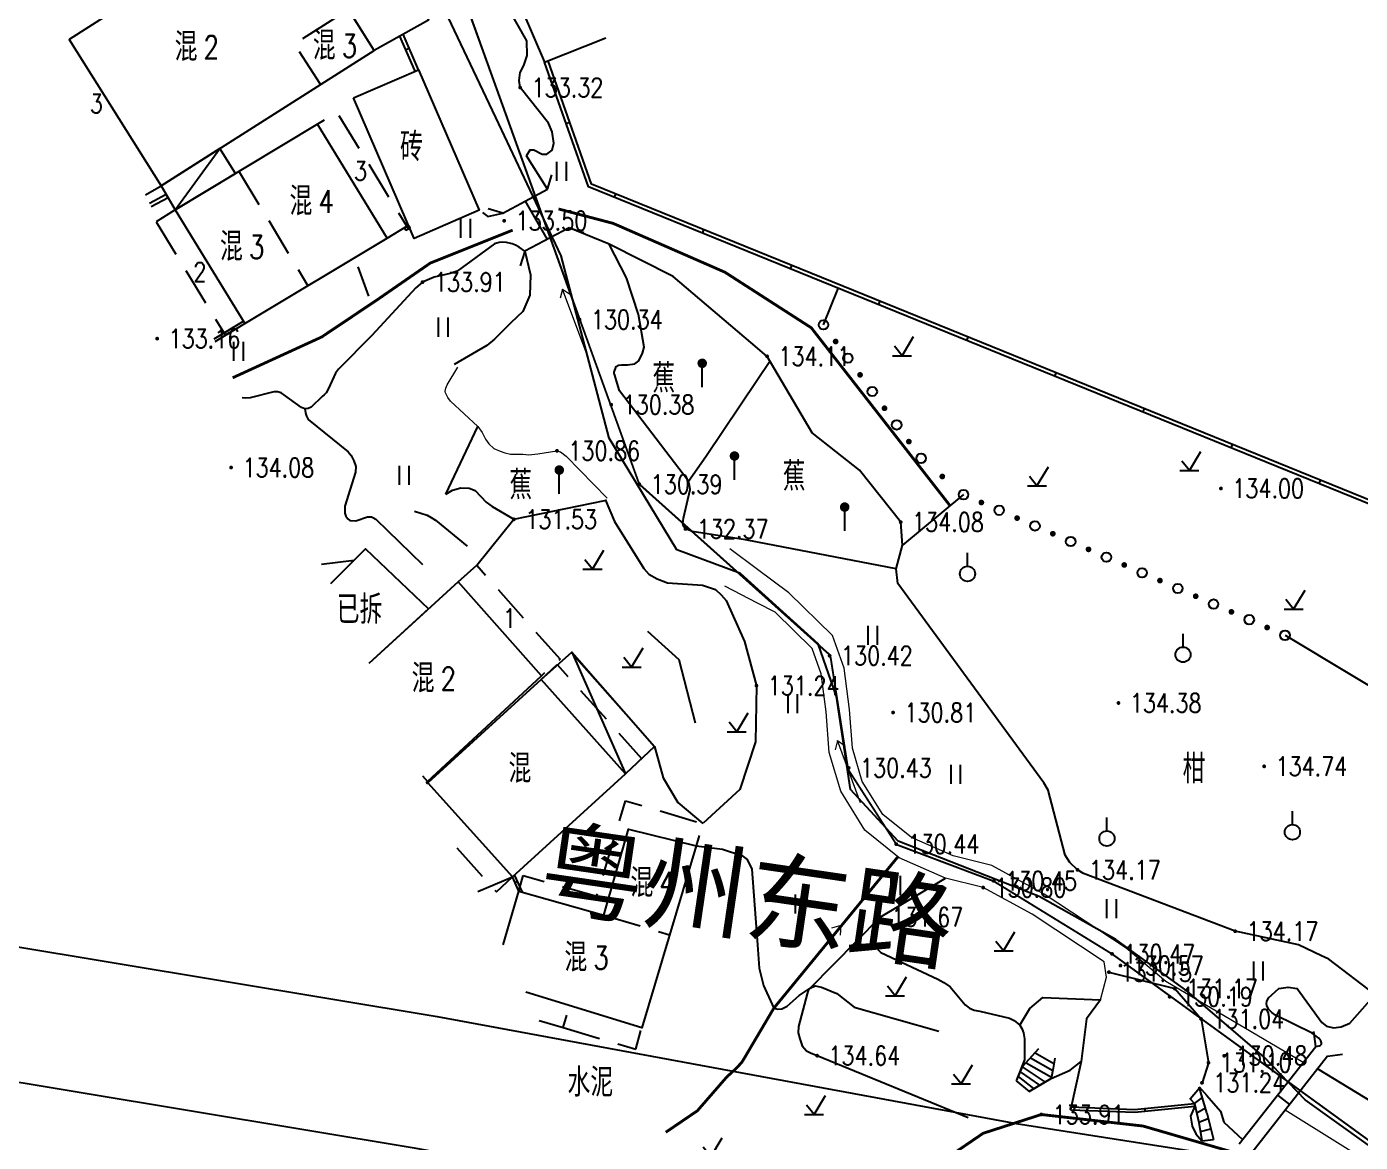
# Model space of a CAD drawing. Extents: x 529262 to 576451, y 2694391 to 2717535.
# Drawn here: x 564076.6 to 564146.7, y 2710564 to 2710622.6 of the extents above; entities that cross this region are included whole.
import ezdxf
from ezdxf.enums import TextEntityAlignment as Align
from ezdxf.xclip import XClip

# ---------------------------------------------------------------- set-up
doc = ezdxf.new("R2010")
doc.units = 0
doc.header["$XCLIPFRAME"] = 0
doc.linetypes.add('X3', pattern=[5, 4, -1])
doc.linetypes.add('X5', pattern=[3, 2, -1])
for name, color, linetype in [('a红线图', 1, 'Continuous'), ('DLSS', 4, 'Continuous'), ('DMTZ', 8, 'Continuous'), ('GCD', 8, 'Continuous'), ('GXYZ', 8, 'Continuous'), ('JMD', 8, 'Continuous'), ('PP-COM', 7, 'Continuous'), ('RD-中线', 40, 'Continuous'), ('RD-红线', 7, 'Continuous'), ('RD-路名', 7, 'Continuous'), ('ZBTZ', 8, 'Continuous'), ('ZJ', 7, 'Continuous'), ('污水管径标注_W10-', 202, 'Continuous')]:
    doc.layers.add(name, color=color, linetype=linetype)
doc.layers.add('SXSS', color=5, linetype='Continuous', lineweight=0)
doc.styles.add('HZ', font='rs.shx', dxfattribs={"width": 0.8, "bigfont": 'hztxt.shx'})
doc.styles.add('黑体', font='simhei.ttf')
doc.linetypes.add('10421', pattern='A,2,[150,AAA.SHX,S=0.5,R=0,X=0,Y=0.5],1e-11', length=2)
doc.linetypes.add('10422', pattern='A,0.75,[150,AAA.SHX,S=0.5,R=0,X=0,Y=0.5],1.5,[177,AAA.SHX,S=1,R=0,X=0,Y=0.4],0.75', length=3)
doc.linetypes.add('1161', pattern='A,0,[149,AAA.SHX,S=0.15,R=0,X=0,Y=0],-1.6', length=1.6)
doc.linetypes.add('732', pattern='A,9,-0.5,[162,AAA.SHX,S=1,R=0,X=0,Y=0],-0.5', length=10)

# ---------------------------------------------------------------- blocks, each defined once
blk = doc.blocks.new('A$C19FD0107')
at = {"layer": 'RD-中线', "color": 8, "linetype": 'Continuous', "flags": 128}
blk.add_lwpolyline([(-7111.178, 16211.495), (-7085.284, 16206.833), (-7058.569, 16201.098), (-7030.791, 16194.639), (-6901.042, 16173.084), (-6870.569, 16167.452), (-6839.633, 16162.615), (-6768.456, 16149.968, -0.009225), (-6763.026, 16148.899), (-6572.582, 16107.76)], format="xyb", dxfattribs=at)
at = {"layer": 'RD-红线', "color": 8, "linetype": 'Continuous', "flags": 128}
blk.add_lwpolyline([(-6984.353, 16194.021), (-6979.385, 16193.195), (-6899.832, 16179.979), (-6869.392, 16174.353), (-6838.48, 16169.52), (-6796.156, 16161.999)], dxfattribs=at)
blk = doc.blocks.new('GC200')
at = {"linetype": 'Continuous', "const_width": 0.2, "flags": 128}
blk.add_lwpolyline([(-0.1, 0, 1), (0.1, 0, 1)], format="xyb", close=True, dxfattribs=at)
blk = doc.blocks.new('gc121')
at = {"color": 8}
for p, q in [((-0.5, -1), (-0.5, 1)), ((0.5, -1), (0.5, 1))]:
    blk.add_line(p, q, dxfattribs=at)
blk = doc.blocks.new('gc086')
at = {"color": 8}
for p, q in [((0, 0), (7, 0)), ((7, 0), (6.18, 0.57)), ((7, 0), (6.18, -0.57))]:
    blk.add_line(p, q, dxfattribs=at)
blk = doc.blocks.new('gc123')
at = {"color": 8}
for p, q in [((0, 0), (1.2, 2)), ((-1, 0), (1, 0)), ((0, 0), (-0.8, 1))]:
    blk.add_line(p, q, dxfattribs=at)
blk = doc.blocks.new('gc165')
at = {"color": 8}
blk.add_line((0, 0), (0, 2), dxfattribs=at)
at = {"color": 8, "const_width": 0.5}
blk.add_lwpolyline([(-0.25, 2.5, 1), (0.25, 2.5, 1)], format="xyb", close=True, dxfattribs=at)
blk = doc.blocks.new('gc125')
at = {"color": 8}
blk.add_line((0, 0.8), (0, 2.2), dxfattribs=at)
blk.add_circle((0, 0), 0.8, dxfattribs=at)
blk = doc.blocks.new('gc170')
at = {"color": 8, "linetype": 'Continuous'}
blk.add_circle((0, 0), 0.5, dxfattribs=at)

msp = doc.modelspace()

# ---------------------------------------------------------------- linework, layer by layer
at = {"color": 8, "linetype": 'Continuous', "flags": 128}
msp.add_lwpolyline([(564089.924, 2710644.435), (564091.035, 2710639.149), (564099.61, 2710623.982), (564105.648, 2710607.229)], dxfattribs=at)
at = {"layer": 'a红线图', "color": 8, "lineweight": 0}
msp.add_lwpolyline([(564099.605, 2710623.995), (564108.781, 2710598.575), (564114.403, 2710593.536), (564118.826, 2710589.572), (564119.764, 2710583.576), (564122.309, 2710579.625), (564127.415, 2710577.702), (564133.661, 2710573.861), (564150.68, 2710561.504), (564162.472, 2710554.357), (564174.675, 2710549.741), (564182.417, 2710547.975), (564186.55, 2710537.069), (564183.198, 2710522.558), (564177.972, 2710514.055), (564175.857, 2710509.606), (564176.809, 2710498.669), (564180.652, 2710483.38), (564184.22, 2710474.338), (564192.884, 2710463.54), (564198.448, 2710460.832), (564173.981, 2710386.935), (563873.709, 2710369.644)], dxfattribs=at)
msp.add_lwpolyline([(564099.605, 2710623.995), (564108.781, 2710598.575), (564114.403, 2710593.536), (564118.826, 2710589.572), (564119.764, 2710583.576), (564122.309, 2710579.625), (564127.415, 2710577.702), (564133.661, 2710573.861), (564150.68, 2710561.504), (564162.472, 2710554.357), (564174.675, 2710549.741), (564182.417, 2710547.975), (564186.55, 2710537.069), (564183.198, 2710522.558), (564177.972, 2710514.055), (564175.857, 2710509.606), (564176.809, 2710498.669), (564180.652, 2710483.38), (564184.22, 2710474.338), (564192.884, 2710463.54), (564198.448, 2710460.832), (564173.981, 2710386.935), (563873.709, 2710369.644)], dxfattribs=at)
at = {"layer": 'DLSS', "linetype": 'Continuous'}
for p, q in [((564103.952, 2710614.077), (564104.181, 2710614.843)), ((564101.613, 2710612.816), (564103.952, 2710614.077)), ((564102.782, 2710613.447), (564103.931, 2710611.432)), ((564101.613, 2710612.816), (564100.846, 2710613.046)), ((564105.097, 2710612.047), (564102.764, 2710610.816)), ((564105.097, 2710612.047), (564105.861, 2710611.811)), ((564102.764, 2710610.816), (564102.528, 2710610.052)), ((564144.346, 2710569.006), (564144.251, 2710569.8)), ((564140.322, 2710563.9), (564144.346, 2710569.006)), ((564144.962, 2710568.502), (564145.756, 2710568.6)), ((564144.962, 2710568.502), (564140.994, 2710563.419)), ((564142.334, 2710566.453), (564142.978, 2710565.961))]:
    msp.add_line(p, q, dxfattribs=at)
at = {"layer": 'DLSS', "linetype": 'X3', "const_width": 0.15}
for points in [[(564104.536, 2710613.041), (564107.412, 2710612.283), (564113.282, 2710609.718), (564114.998, 2710608.614)], [(564102.125, 2710611.927), (564097.796, 2710610.198), (564095.076, 2710608.316), (564092.091, 2710606.315), (564087.403, 2710604.166)], [(564114.998, 2710608.614), (564117.825, 2710606.795), (564125.125, 2710597.438)], [(564122.736, 2710559.417), (564124.754, 2710563.01), (564126.862, 2710564.448), (564129.921, 2710565.435), (564135.271, 2710564.829), (564140.269, 2710563.374)]]:
    msp.add_lwpolyline(points, dxfattribs=at)
at = {"layer": 'DMTZ', "linetype": '10421', "flags": 128}
for points in [[(564102.858, 2710615.84), (564103.039, 2710616.15), (564103.23, 2710616.15), (564103.675, 2710615.931), (564103.93, 2710615.927), (564104.206, 2710616.13), (564104.29, 2710616.5), (564104.205, 2710617.104), (564104.004, 2710617.549), (564102.521, 2710619.424), (564102.468, 2710619.788), (564102.527, 2710620.224), (564102.706, 2710620.582), (564102.892, 2710621.116), (564102.864, 2710621.882), (564101.339, 2710624.578), (564099.226, 2710628.28), (564096.604, 2710631.857), (564094.714, 2710637.373), (564092.644, 2710639.822)], [(564101.164, 2710611.205), (564099.212, 2710609.777), (564098.831, 2710609.65), (564097.991, 2710609.457), (564097.389, 2710609.198), (564097.042, 2710608.893), (564094.713, 2710606.393), (564092.972, 2710604.625), (564092.808, 2710604.403), (564092.449, 2710603.604), (564092.316, 2710603.376), (564092.223, 2710603.273), (564092.114, 2710603.189), (564091.535, 2710602.619), (564091.375, 2710602.552), (564091.193, 2710602.537), (564091.029, 2710602.608), (564090.08, 2710603.296), (564089.949, 2710603.371), (564089.76, 2710603.431), (564089.561, 2710603.427), (564088.321, 2710603.116), (564088.085, 2710603.094), (564087.904, 2710603.116)], [(564102.764, 2710610.816), (564103.07, 2710609.575), (564103.031, 2710608.518), (564102.659, 2710607.657), (564102.033, 2710607.05), (564101.166, 2710606.201), (564100.76, 2710605.856), (564099.042, 2710604.859)], [(564102.764, 2710610.816), (564102.461, 2710611.032), (564102.279, 2710611.145), (564102.091, 2710611.205), (564101.802, 2710611.273), (564101.617, 2710611.293), (564101.423, 2710611.28), (564101.164, 2710611.205)], [(564111.363, 2710598.726), (564107.734, 2710603.475), (564107.616, 2710603.88), (564107.492, 2710604.297), (564107.469, 2710604.357), (564107.455, 2710604.457), (564107.564, 2710604.768), (564107.696, 2710604.83), (564107.843, 2710604.847), (564108.166, 2710604.849), (564108.549, 2710604.906), (564108.76, 2710605.053), (564108.946, 2710605.452), (564109.042, 2710605.783), (564108.745, 2710607.487), (564108.102, 2710609.414), (564107.207, 2710611.198)], [(564091.193, 2710602.537), (564091.259, 2710602.252), (564091.29, 2710602.146), (564091.369, 2710601.98), (564093.483, 2710600.281), (564093.628, 2710600.073), (564093.773, 2710599.803), (564093.874, 2710599.495), (564093.863, 2710599.202), (564093.305, 2710597.425), (564093.296, 2710597.204), (564093.302, 2710597.043), (564093.357, 2710596.885), (564093.454, 2710596.743), (564093.572, 2710596.666), (564093.876, 2710596.646), (564094.49, 2710596.855), (564094.61, 2710596.862), (564094.709, 2710596.858), (564094.778, 2710596.825), (564094.931, 2710596.729), (564097.382, 2710594.349)], [(564098.605, 2710598.056), (564098.966, 2710598.26), (564099.395, 2710598.387), (564099.837, 2710598.365), (564100.148, 2710598.244), (564100.739, 2710597.621), (564101.045, 2710597.402), (564102.193, 2710596.725)], [(564106.987, 2710597.762), (564107.473, 2710596.617), (564109.019, 2710594.136), (564109.28, 2710593.84), (564109.726, 2710593.595), (564110.271, 2710593.393), (564112.107, 2710593.26), (564112.789, 2710593.044), (564113.094, 2710592.748), (564113.352, 2710592.462), (564114.315, 2710590.311), (564114.941, 2710587.978), (564114.886, 2710585.033), (564114.07, 2710582.517), (564112.14, 2710580.757)], [(564096.96, 2710597.162), (564097.624, 2710596.937), (564097.844, 2710596.829), (564098.063, 2710596.684), (564099.726, 2710595.319)], [(564092.079, 2710594.362), (564093.79, 2710594.571)], [(564109.223, 2710590.84), (564110.863, 2710589.364), (564111.728, 2710586.021)], [(564121.441, 2710575.812), (564121.098, 2710575.284), (564121.005, 2710575.052), (564121.024, 2710574.677), (564121.165, 2710574.282), (564121.478, 2710573.948), (564124.478, 2710572.546), (564124.802, 2710572.367), (564125.132, 2710572.149), (564125.915, 2710571.208), (564126.141, 2710571.027), (564126.385, 2710570.929), (564126.682, 2710570.872), (564128.244, 2710570.497), (564128.501, 2710570.379), (564128.791, 2710570.138)], [(564137.995, 2710565.872), (564137.758, 2710565.352), (564137.847, 2710564.827), (564138.053, 2710564.424), (564138.368, 2710564.046)], [(564139.519, 2710565.026), (564140.492, 2710564.117)]]:
    msp.add_lwpolyline(points, dxfattribs=at)
at = {"layer": 'DMTZ', "linetype": '10422', "flags": 128}
for points in [[(564103.952, 2710614.077), (564102.858, 2710615.84)], [(564100.543, 2710612.858), (564100.825, 2710612.641), (564101.613, 2710612.816)], [(564133.478, 2710572.925), (564136.94, 2710572.058), (564138.321, 2710570.466), (564138.71, 2710568.159), (564138.371, 2710567.107)], [(564118.128, 2710568.529), (564126.073, 2710565.274)], [(564138.216, 2710566.897), (564138.622, 2710566.441), (564139.341, 2710565.61), (564139.519, 2710565.026)]]:
    msp.add_lwpolyline(points, dxfattribs=at)
at = {"layer": 'DMTZ', "linetype": '10421'}
for points in [[(564114.998, 2710605.721), (564110.564, 2710609.492), (564107.207, 2710611.198), (564105.097, 2710612.047)], [(564122.283, 2710594.124), (564122.628, 2710595.367), (564122.528, 2710596.581), (564120.355, 2710599.312), (564117.879, 2710601.279), (564115.5, 2710605.294), (564114.998, 2710605.721)], [(564114.998, 2710604.069), (564115.65, 2710605.04)], [(564114.998, 2710595.523), (564114.369, 2710595.644), (564111.57, 2710596.085), (564111.211, 2710596.221), (564111.101, 2710596.346), (564111.065, 2710596.501), (564111.114, 2710596.793), (564111.454, 2710598.301), (564111.43, 2710598.519), (564111.363, 2710598.726), (564112.282, 2710600.027), (564114.998, 2710604.069)], [(564122.283, 2710594.124), (564114.998, 2710595.523)], [(564144.346, 2710569.006), (564144.535, 2710569.039), (564144.583, 2710569.069), (564144.624, 2710569.102), (564144.648, 2710569.139), (564144.659, 2710569.171), (564144.655, 2710569.208), (564144.642, 2710569.248), (564144.609, 2710569.316), (564144.509, 2710569.455), (564144.157, 2710569.72), (564142.226, 2710570.655), (564142.039, 2710570.8), (564141.879, 2710570.956), (564141.771, 2710571.148), (564141.764, 2710571.27), (564141.782, 2710571.373), (564141.872, 2710571.563), (564142.409, 2710572.054), (564142.892, 2710572.127), (564143.379, 2710572.063), (564144.677, 2710570.271), (564144.917, 2710570.087), (564145.276, 2710569.988), (564145.687, 2710570.05), (564146.137, 2710570.236), (564147.478, 2710571.75), (564145.033, 2710573.605), (564144.659, 2710573.781), (564143.438, 2710574.347), (564140.114, 2710575.07), (564132.139, 2710578.111), (564131.826, 2710578.295), (564131.412, 2710578.685), (564131.176, 2710579.075), (564130.289, 2710582.486), (564130.055, 2710582.88), (564122.378, 2710593.343), (564122.283, 2710594.124)], [(564111.774, 2710579.56), (564113.156, 2710579.378), (564114.171, 2710579.057), (564114.453, 2710578.838), (564114.696, 2710578.337), (564114.998, 2710574.364)], [(564114.998, 2710574.364), (564115.092, 2710573.127), (564115.312, 2710572.219), (564115.859, 2710571.028)], [(564117.759, 2710572.071), (564118.034, 2710572.207), (564118.37, 2710572.138), (564119.174, 2710571.796), (564120.084, 2710571.074), (564124.528, 2710569.811)], [(564117.759, 2710572.071), (564117.661, 2710571.956), (564117.608, 2710571.773), (564117.152, 2710570.063), (564117.152, 2710570.063), (564117.131, 2710569.731), (564117.226, 2710569.418), (564117.338, 2710569.04), (564117.573, 2710568.778), (564117.82, 2710568.654), (564118.128, 2710568.529)], [(564159.212, 2710558.015), (564150.18, 2710564.343), (564144.442, 2710567.836)]]:
    msp.add_lwpolyline(points, dxfattribs=at)
at = {"layer": 'DMTZ', "linetype": '10422', "elevation": -529.727, "flags": 128}
msp.add_lwpolyline([(564105.197, 2710589.727), (564109.583, 2710584.785), (564110.035, 2710583.142), (564110.814, 2710581.832), (564112.119, 2710580.733)], dxfattribs=at)
at = {"layer": 'DMTZ', "linetype": '10421', "elevation": 133.532, "flags": 128}
msp.add_lwpolyline([(564115.859, 2710571.028), (564116.074, 2710570.978), (564116.277, 2710570.984), (564116.565, 2710571.135), (564117.184, 2710571.694), (564117.759, 2710572.071)], dxfattribs=at)
at = {"layer": 'DMTZ', "linetype": '10422'}
for points in [[(564128.791, 2710570.138), (564129.321, 2710571.011), (564130.004, 2710571.594), (564133.027, 2710571.46), (564132.295, 2710570.472), (564132.018, 2710568.214), (564131.461, 2710565.689)], [(564128.791, 2710570.138), (564128.892, 2710569.957), (564128.978, 2710569.735), (564129.029, 2710569.415), (564129.029, 2710568.303), (564128.598, 2710567.204)], [(564129.276, 2710566.641), (564130.443, 2710567.336), (564131.445, 2710567.761), (564132.018, 2710568.214)]]:
    msp.add_lwpolyline(points, dxfattribs=at)
at = {"layer": 'GXYZ', "linetype": '732', "flags": 128}
msp.add_lwpolyline([(564190.37, 2710463.143), (564190.386, 2710467.025), (564189.579, 2710469.156), (564186.731, 2710471.163), (564184.456, 2710473.027), (564183.021, 2710476.047), (564179.783, 2710485.702), (564177.782, 2710492.779), (564176.798, 2710499.513), (564176.175, 2710507.868), (564178.439, 2710515.777), (564181.881, 2710521.084), (564184.755, 2710529.967), (564185.933, 2710536.671), (564185.285, 2710541.14), (564182.402, 2710547.432), (564179.873, 2710548.785), (564175.559, 2710549.294), (564163.476, 2710554.198), (564153.663, 2710559.149), (564143.785, 2710566.215), (564141.644, 2710568.445), (564137.564, 2710571.934), (564133.83, 2710574.642), (564129.81, 2710576.899), (564122.388, 2710579.8), (564119.895, 2710582.521), (564119.15, 2710587.419), (564118.187, 2710590.186), (564114.103, 2710593.882), (564110.752, 2710595.123), (564107.191, 2710600.989), (564104.682, 2710610.577), (564101.404, 2710617.513), (564096.096, 2710628.709), (564091.879, 2710636.635), (564089.742, 2710644.659), (564089.613, 2710650.743), (564087.283, 2710661.114), (564087.154, 2710670.756), (564089.808, 2710677.939), (564094.734, 2710685.389), (564098.14, 2710689.247), (564157.276, 2710709.889), (564158.941, 2710722.677), (564170.731, 2710725.876), (564175.463, 2710734.571), (564177.426, 2710742.717), (564180.17, 2710760.422), (564179.078, 2710764.864), (564165.135, 2710778.121), (564158.076, 2710828.047), (564164.727, 2710856.572), (564174.244, 2710890.215), (564177.245, 2710909.001), (564177.375, 2710911.216)], dxfattribs=at)
at = {"layer": 'JMD', "linetype": 'Continuous'}
for p, q in [((564096.695, 2710621.482, -530.892), (564096.511, 2710621.403, -530.892)), ((564104.936, 2710617.53, 136.972), (564105.125, 2710617.596, 136.972)), ((564084.387, 2710612.999), (564086.721, 2710616.218)), ((564084.011, 2710613.632), (564083.916, 2710613.808)), ((564107.471, 2710613.646, 136.972), (564107.546, 2710613.831, 136.972)), ((564096.572, 2710612.108), (564096.64, 2710611.974)), ((564096.662, 2710612.154), (564096.73, 2710612.021)), ((564096.437, 2710612.038), (564096.505, 2710611.905)), ((564112.103, 2710611.764, 136.972), (564112.179, 2710611.949, 136.972)), ((564116.736, 2710609.882, 136.972), (564116.811, 2710610.068, 136.972)), ((564121.368, 2710608.001, 136.972), (564121.443, 2710608.186, 136.972)), ((564126.001, 2710606.119, 136.972), (564126.076, 2710606.304, 136.972)), ((564130.633, 2710604.237, 136.972), (564130.708, 2710604.423, 136.972)), ((564135.265, 2710602.356, 136.972), (564135.341, 2710602.541, 136.972)), ((564139.898, 2710600.474, 136.972), (564139.973, 2710600.659, 136.972)), ((564144.53, 2710598.592, 136.972), (564144.605, 2710598.777, 136.972)), ((564105.228, 2710589.744), (564108.066, 2710583.352)), ((564102.248, 2710577.632), (564102.385, 2710577.694)), ((564129.778, 2710568.881), (564128.92, 2710567.936)), ((564129.592, 2710568.676), (564130.581, 2710568.112, 132.343)), ((564128.92, 2710567.936), (564128.598, 2710567.204)), ((564128.92, 2710567.936), (564130.116, 2710567.142, 132.343)), ((564129.119, 2710568.155), (564130.453, 2710567.394, 178.519)), ((564129.357, 2710568.417), (564130.518, 2710567.755, 155.37)), ((564128.598, 2710567.204), (564129.276, 2710566.641)), ((564128.701, 2710567.44), (564129.525, 2710566.79)), ((564128.809, 2710567.685), (564129.833, 2710566.973, 132.343)), ((564137.738, 2710566.268), (564138.231, 2710566.846)), ((564138.629, 2710565.527, 132.656), (564138.216, 2710566.897)), ((564131.461, 2710565.689), (564131.467, 2710565.839)), ((564137.709, 2710566.297), (564137.98, 2710566.021)), ((564137.98, 2710566.019), (564138.388, 2710566.326)), ((564137.98, 2710566.021), (564138.208, 2710565.02)), ((564137.995, 2710565.872), (564137.98, 2710566.021)), ((564138.091, 2710565.531), (564138.551, 2710565.784)), ((564135.387, 2710565.608), (564135.372, 2710565.757)), ((564138.203, 2710565.04), (564138.7, 2710565.231)), ((564138.629, 2710565.527), (564138.967, 2710564.123)), ((564138.208, 2710565.02), (564138.368, 2710564.046)), ((564138.286, 2710564.541), (564138.834, 2710564.675)), ((564138.368, 2710564.046), (564138.967, 2710564.123))]:
    msp.add_line(p, q, dxfattribs=at)
at = {"layer": 'JMD', "linetype": 'Continuous', "flags": 128}
for points in [[(564089.991, 2710629.092), (564078.815, 2710621.953), (564083.638, 2710614.263), (564094.842, 2710621.366)], [(564093.759, 2710618.876), (564097.177, 2710620.363), (564100.361, 2710612.971), (564096.943, 2710611.484)], [(564091.868, 2710617.495), (564084.387, 2710612.999), (564088.049, 2710607.016), (564095.53, 2710611.512)], [(564083.638, 2710614.263), (564084.387, 2710612.999), (564087.555, 2710614.903), (564086.721, 2710616.218)], [(564103.628, 2710588.296), (564105.228, 2710589.744), (564109.583, 2710584.785), (564108.066, 2710583.352)], [(564103.628, 2710588.296), (564097.673, 2710582.879), (564102.111, 2710577.935), (564108.066, 2710583.352)]]:
    msp.add_lwpolyline(points, close=True, dxfattribs=at)
at = {"layer": 'JMD', "linetype": 'Continuous', "elevation": -524.469, "flags": 128}
msp.add_lwpolyline([(564093.486, 2710623.525), (564096.64, 2710625.537), (564097.692, 2710622.971), (564094.842, 2710621.366)], close=True, dxfattribs=at)
at = {"layer": 'JMD', "linetype": 'Continuous', "flags": 128}
for points in [[(564105.238, 2710624.901), (564102.613, 2710623.521), (564103.797, 2710620.759), (564107.026, 2710622.04)], [(564083.916, 2710613.808), (564083.034, 2710613.326)], [(564084.011, 2710613.632), (564083.12, 2710613.145)], [(564130.63, 2710568.389), (564130.538, 2710567.864)], [(564130.443, 2710567.336), (564129.276, 2710566.641)], [(564130.538, 2710567.864), (564130.443, 2710567.336)]]:
    msp.add_lwpolyline(points, dxfattribs=at)
at = {"layer": 'JMD', "linetype": 'X5', "flags": 128}
for points, elevation in [([(564092.002, 2710619.625), (564090.663, 2710621.721), (564093.486, 2710623.525)], -523.618), ([(564087.753, 2710614.998), (564091.355, 2710609.003)], -519.048), ([(564099.257, 2710593.447), (564100.236, 2710594.312), (564104.616, 2710589.371), (564103.637, 2710588.506)], -525.22), ([(564097.646, 2710582.948), (564097.559, 2710582.874)], 135.219), ([(564106.917, 2710575.922), (564110.377, 2710574.888)], 135.165), ([(564103.517, 2710570.383), (564104.781, 2710570.006), (564105.131, 2710571.152)], 135.298), ([(564104.781, 2710570.006), (564108.594, 2710568.866), (564108.915, 2710569.996)], -526.777)]:
    msp.add_lwpolyline(points, dxfattribs=dict(at, elevation=elevation))
at = {"layer": 'JMD', "linetype": 'Continuous', "flags": 128}
for points, elevation in [([(564096.993, 2710620.283), (564096.198, 2710622.13)], -530.892), ([(564097.177, 2710620.363), (564096.373, 2710622.229)], -530.892), ([(564114.998, 2710610.588), (564106.112, 2710614.198), (564103.797, 2710620.759)], 136.972), ([(564114.998, 2710610.804), (564106.27, 2710614.349), (564103.985, 2710620.826)], 136.972), ([(564169.077, 2710589.099), (564147.992, 2710597.402), (564114.998, 2710610.804)], 136.972), ([(564169.353, 2710588.775), (564147.918, 2710597.216), (564114.998, 2710610.588)], 136.972), ([(564097.383, 2710583.242), (564097.646, 2710582.948), (564103.637, 2710588.506), (564099.257, 2710593.447), (564094.57, 2710589.139)], -525.22), ([(564101.626, 2710574.347), (564102.454, 2710577.177), (564106.917, 2710575.922), (564108.217, 2710580.432), (564111.774, 2710579.56), (564108.915, 2710569.996), (564102.812, 2710571.861)], 135.165)]:
    msp.add_lwpolyline(points, dxfattribs=dict(at, elevation=elevation))
at = {"layer": 'JMD', "linetype": 'X5', "flags": 128}
for points in [[(564095.53, 2710611.512), (564096.558, 2710612.13), (564092.896, 2710618.113), (564091.868, 2710617.495)], [(564103.628, 2710588.296), (564104.466, 2710589.094), (564108.904, 2710584.15), (564108.066, 2710583.352)], [(564097.673, 2710582.879), (564097.593, 2710582.803)], [(564102.454, 2710577.177), (564102.684, 2710577.997), (564106.552, 2710576.91), (564108.06, 2710581.929), (564112.119, 2710580.733), (564111.774, 2710579.56)], [(564099.187, 2710579.461), (564101.273, 2710577.137), (564102.111, 2710577.935)]]:
    msp.add_lwpolyline(points, dxfattribs=at)
at = {"layer": 'JMD', "linetype": 'X5'}
for points in [[(564082.819, 2710613.776), (564083.638, 2710614.263)], [(564084.387, 2710612.999), (564083.374, 2710612.369), (564087.013, 2710606.418), (564088.049, 2710607.016)]]:
    msp.add_lwpolyline(points, dxfattribs=at)
at = {"layer": 'JMD', "linetype": 'Continuous'}
for points in [[(564096.662, 2710612.154), (564096.437, 2710612.038)], [(564096.73, 2710612.021), (564096.505, 2710611.905)], [(564086.427, 2710606.212), (564087.97, 2710607.144)], [(564086.492, 2710606.076), (564088.049, 2710607.016)], [(564102.454, 2710577.177), (564102.111, 2710577.935)], [(564102.642, 2710577.124), (564102.227, 2710578.041)], [(564101.626, 2710574.347), (564102.454, 2710577.177)], [(564131.461, 2710565.689), (564134.833, 2710565.552), (564137.995, 2710565.872)], [(564131.467, 2710565.839), (564134.828, 2710565.702), (564137.98, 2710566.021)]]:
    msp.add_lwpolyline(points, dxfattribs=at)
at = {"layer": 'SXSS', "color": 8, "linetype": 'Continuous'}
for points in [[(564100.297, 2710601.607), (564098.861, 2710602.943), (564098.717, 2710603.131), (564098.589, 2710603.383), (564098.582, 2710603.451), (564098.586, 2710603.53), (564098.612, 2710603.623), (564098.676, 2710603.789), (564099.241, 2710604.72)], [(564103.445, 2710600.168), (564104.453, 2710600.326), (564104.644, 2710600.281), (564104.943, 2710600.044), (564107.1, 2710597.83)]]:
    msp.add_lwpolyline(points, dxfattribs=at)
at = {"layer": 'SXSS', "color": 8, "linetype": 'Continuous', "flags": 128}
for points, elevation in [([(564100.297, 2710601.607), (564100.524, 2710601.286), (564100.692, 2710600.933), (564100.876, 2710600.686), (564101.143, 2710600.44), (564101.466, 2710600.303), (564101.717, 2710600.221), (564102.008, 2710600.156), (564102.334, 2710600.143), (564102.665, 2710600.146), (564102.976, 2710600.124), (564103.445, 2710600.168)], 130.777), ([(564114.998, 2710594.087), (564113.544, 2710595.167)], 131.544), ([(564143.686, 2710568.169), (564136.464, 2710572.42), (564134.377, 2710574.186), (564130.075, 2710577.021), (564127.316, 2710578.526), (564125.284, 2710579.03), (564123.089, 2710580.001), (564121.588, 2710581.216), (564120.51, 2710582.94), (564119.997, 2710584.699), (564119.835, 2710586.732), (564119.558, 2710588.895), (564118.949, 2710590.611), (564116.652, 2710592.859), (564114.998, 2710594.087)], 131.544), ([(564114.998, 2710592.32), (564113.278, 2710593.208)], 131.544), ([(564133.027, 2710571.46), (564133.34, 2710572.663), (564133.229, 2710573.461), (564129.438, 2710575.96), (564126.864, 2710577.364), (564124.882, 2710577.855), (564122.439, 2710578.937), (564120.649, 2710580.385), (564119.371, 2710582.43), (564118.774, 2710584.475), (564118.604, 2710586.605), (564118.348, 2710588.607), (564117.879, 2710589.927), (564115.919, 2710591.844), (564114.998, 2710592.32)], 131.544), ([(564182.484, 2710546.222), (564182.106, 2710547.027), (564181.509, 2710547.689), (564180.564, 2710548.007), (564176.715, 2710548.509), (564175.489, 2710548.785), (564174.405, 2710549.137), (564167.668, 2710552.128), (564164.755, 2710553.194), (564161.426, 2710554.197), (564160.276, 2710554.633), (564159.634, 2710554.986), (564156.779, 2710556.904), (564142.744, 2710565.661)], -534.657)]:
    msp.add_lwpolyline(points, dxfattribs=dict(at, elevation=elevation))
at = {"layer": 'SXSS', "color": 8, "linetype": 'Continuous', "const_width": 0.15}
for points in [[(564114.998, 2710569.57), (564115.859, 2710571.028), (564122.38, 2710578.984)], [(564110.174, 2710564.501), (564111.838, 2710565.633), (564113.378, 2710567.404), (564113.919, 2710567.898), (564114.196, 2710568.211), (564114.998, 2710569.57)]]:
    msp.add_lwpolyline(points, dxfattribs=at)
at = {"layer": 'ZBTZ', "linetype": '1161'}
for points in [[(564093.976, 2710610.006), (564094.545, 2710608.455)], [(564142.733, 2710590.627), (564153.233, 2710584.334), (564158.048, 2710583.268), (564158.289, 2710577.919)], [(564100.287, 2710577.154), (564102.111, 2710577.935)]]:
    msp.add_lwpolyline(points, dxfattribs=at)
at = {"layer": 'ZBTZ', "linetype": '1161', "flags": 128}
for points, elevation in [([(564118.466, 2710606.95), (564119.243, 2710608.864)], 134.203), ([(564098.605, 2710598.056), (564100.297, 2710601.607)], 131.519), ([(564125.83, 2710598.022), (564122.628, 2710595.367)], 134.177), ([(564100.236, 2710594.312), (564102.193, 2710596.725), (564106.967, 2710597.711)], -525.22), ([(564117.759, 2710572.071), (564121.441, 2710575.812), (564124.882, 2710577.855)], 133.532)]:
    msp.add_lwpolyline(points, dxfattribs=dict(at, elevation=elevation))
msp.add_lwpolyline([(564092.565, 2710593.343), (564094.385, 2710595.167), (564097.706, 2710592.022), (564094.57, 2710589.139)], dxfattribs=at)
at = {"layer": '污水管径标注_W10-', "color": 0, "const_width": 0.1}
msp.add_lwpolyline([(564183.198, 2710522.558), (564184.082, 2710526.3), (564186.55, 2710537.069), (564183.395, 2710545.445), (564182.403, 2710547.879), (564180.426, 2710548.429), (564174.675, 2710549.741), (564165.919, 2710553.055), (564162.472, 2710554.357), (564150.68, 2710561.504), (564136.709, 2710571.648), (564133.661, 2710573.861), (564127.415, 2710577.702), (564122.309, 2710579.625), (564119.764, 2710583.576), (564118.826, 2710589.572), (564108.781, 2710598.575), (564107.276, 2710602.745), (564105.662, 2710607.216), (564099.605, 2710623.995)], dxfattribs=at)

# ---------------------------------------------------------------- block references
at = {"layer": 'GCD', "linetype": 'Continuous'}
ref = msp.add_blockref('GC200', (564102.521, 2710619.424, 133.324), dxfattribs=dict(at, xscale=0.5, yscale=0.5))
ref.add_attrib('height', '133.32', dxfattribs={"linetype": 'Continuous', "height": 1, "style": 'HZ', "width": 0.8}).set_placement((564103.121, 2710619.424, 133.324), align=Align.MIDDLE_LEFT)
at = {"layer": 'GCD', "color": 3, "linetype": 'Continuous'}
ref = msp.add_blockref('GC200', (564101.679, 2710612.42, 133.5), dxfattribs=dict(at, xscale=0.5, yscale=0.5, zscale=0.5))
ref.add_attrib('height', '133.50', dxfattribs={"linetype": 'Continuous', "height": 1, "style": 'HZ', "width": 0.8}).set_placement((564102.279, 2710612.42, 133.5), align=Align.MIDDLE_LEFT)
at = {"layer": 'GCD', "linetype": 'Continuous'}
ref = msp.add_blockref('GC200', (564097.389, 2710609.198, 133.907), dxfattribs=dict(at, xscale=0.5, yscale=0.5))
ref.add_attrib('height', '133.91', dxfattribs={"linetype": 'Continuous', "height": 1, "style": 'HZ', "width": 0.8}).set_placement((564097.989, 2710609.198, 133.907), align=Align.MIDDLE_LEFT)
ref = msp.add_blockref('GC200', (564105.641, 2710607.229, 130.344), dxfattribs=dict(at, xscale=0.5, yscale=0.5, zscale=0.5))
ref.add_attrib('height', '130.34', dxfattribs={"linetype": 'Continuous', "height": 1, "style": 'HZ', "width": 0.8}).set_placement((564106.241, 2710607.229, 130.344), align=Align.MIDDLE_LEFT)
ref = msp.add_blockref('GC200', (564083.434, 2710606.225, 133.158), dxfattribs=dict(at, xscale=0.5, yscale=0.5, zscale=0.5))
ref.add_attrib('height', '133.16', dxfattribs={"linetype": 'Continuous', "height": 1, "style": 'HZ', "width": 0.8}).set_placement((564084.034, 2710606.225, 133.158), align=Align.MIDDLE_LEFT)
ref = msp.add_blockref('GC200', (564115.5, 2710605.294, 134.112), dxfattribs=dict(at, xscale=0.5, yscale=0.5))
ref.add_attrib('height', '134.11', dxfattribs={"linetype": 'Continuous', "height": 1, "style": 'HZ', "width": 0.8}).set_placement((564116.1, 2710605.294, 134.112), align=Align.MIDDLE_LEFT)
ref = msp.add_blockref('GC200', (564107.309, 2710602.75, 130.38), dxfattribs=dict(at, xscale=0.5, yscale=0.5, zscale=0.5))
ref.add_attrib('height', '130.38', dxfattribs={"linetype": 'Continuous', "height": 1, "style": 'HZ', "width": 0.8}).set_placement((564107.909, 2710602.75, 130.38), align=Align.MIDDLE_LEFT)
ref = msp.add_blockref('GC200', (564104.453, 2710600.326, 130.856), dxfattribs=dict(at, xscale=0.5, yscale=0.5, zscale=0.5))
ref.add_attrib('height', '130.86', dxfattribs={"linetype": 'Continuous', "height": 1, "style": 'HZ', "width": 0.8}).set_placement((564105.053, 2710600.326, 130.856), align=Align.MIDDLE_LEFT)
ref = msp.add_blockref('GC200', (564087.322, 2710599.449, 134.08), dxfattribs=dict(at, xscale=0.5, yscale=0.5, zscale=0.5))
ref.add_attrib('height', '134.08', dxfattribs={"linetype": 'Continuous', "height": 1, "style": 'HZ', "width": 0.8}).set_placement((564087.922, 2710599.449, 134.08), align=Align.MIDDLE_LEFT)
ref = msp.add_blockref('GC200', (564108.784, 2710598.568, 130.39), dxfattribs=dict(at, xscale=0.5, yscale=0.5, zscale=0.5))
ref.add_attrib('height', '130.39', dxfattribs={"linetype": 'Continuous', "height": 1, "style": 'HZ', "width": 0.8}).set_placement((564109.384, 2710598.568, 130.39), align=Align.MIDDLE_LEFT)
ref = msp.add_blockref('GC200', (564139.363, 2710598.347, 134.003), dxfattribs=dict(at, xscale=0.5, yscale=0.5))
ref.add_attrib('height', '134.00', dxfattribs={"linetype": 'Continuous', "height": 1, "style": 'HZ', "width": 0.8}).set_placement((564139.963, 2710598.347, 134.003), align=Align.MIDDLE_LEFT)
ref = msp.add_blockref('GC200', (564102.193, 2710596.725, 131.534), dxfattribs=dict(at, xscale=0.5, yscale=0.5, zscale=0.5))
ref.add_attrib('height', '131.53', dxfattribs={"linetype": 'Continuous', "height": 1, "style": 'HZ', "width": 0.8}).set_placement((564102.793, 2710596.725, 131.534), align=Align.MIDDLE_LEFT)
ref = msp.add_blockref('GC200', (564111.211, 2710596.221, 132.368), dxfattribs=dict(at, xscale=0.5, yscale=0.5))
ref.add_attrib('height', '132.37', dxfattribs={"linetype": 'Continuous', "height": 1, "style": 'HZ', "width": 0.8}).set_placement((564111.811, 2710596.221, 132.368), align=Align.MIDDLE_LEFT)
ref = msp.add_blockref('GC200', (564122.528, 2710596.581, 134.075), dxfattribs=dict(at, xscale=0.5, yscale=0.5))
ref.add_attrib('height', '134.08', dxfattribs={"linetype": 'Continuous', "height": 1, "style": 'HZ', "width": 0.8}).set_placement((564123.128, 2710596.581, 134.075), align=Align.MIDDLE_LEFT)
ref = msp.add_blockref('GC200', (564118.79, 2710589.555, 130.42), dxfattribs=dict(at, xscale=0.5, yscale=0.5, zscale=0.5))
ref.add_attrib('height', '130.42', dxfattribs={"linetype": 'Continuous', "height": 1, "style": 'HZ', "width": 0.8}).set_placement((564119.39, 2710589.555, 130.42), align=Align.MIDDLE_LEFT)
ref = msp.add_blockref('GC200', (564114.941, 2710587.978, 131.238), dxfattribs=dict(at, xscale=0.5, yscale=0.5))
ref.add_attrib('height', '131.24', dxfattribs={"linetype": 'Continuous', "height": 1, "style": 'HZ', "width": 0.8}).set_placement((564115.541, 2710587.978, 131.238), align=Align.MIDDLE_LEFT)
ref = msp.add_blockref('GC200', (564133.976, 2710587.07, 134.38), dxfattribs=dict(at, xscale=0.5, yscale=0.5))
ref.add_attrib('height', '134.38', dxfattribs={"linetype": 'Continuous', "height": 1, "style": 'HZ', "width": 0.8}).set_placement((564134.576, 2710587.07, 134.38), align=Align.MIDDLE_LEFT)
ref = msp.add_blockref('GC200', (564122.126, 2710586.569, 130.811), dxfattribs=dict(at, xscale=0.5, yscale=0.5, zscale=0.5))
ref.add_attrib('height', '130.81', dxfattribs={"linetype": 'Continuous', "height": 1, "style": 'HZ', "width": 0.8}).set_placement((564122.726, 2710586.569, 130.811), align=Align.MIDDLE_LEFT)
ref = msp.add_blockref('GC200', (564119.79, 2710583.659, 130.43), dxfattribs=dict(at, xscale=0.5, yscale=0.5, zscale=0.5))
ref.add_attrib('height', '130.43', dxfattribs={"linetype": 'Continuous', "height": 1, "style": 'HZ', "width": 0.8}).set_placement((564120.39, 2710583.659, 130.43), align=Align.MIDDLE_LEFT)
ref = msp.add_blockref('GC200', (564141.636, 2710583.738, 134.737), dxfattribs=dict(at, xscale=0.5, yscale=0.5))
ref.add_attrib('height', '134.74', dxfattribs={"linetype": 'Continuous', "height": 1, "style": 'HZ', "width": 0.8}).set_placement((564142.236, 2710583.738, 134.737), align=Align.MIDDLE_LEFT)
ref = msp.add_blockref('GC200', (564122.291, 2710579.652, 130.44), dxfattribs=dict(at, xscale=0.5, yscale=0.5, zscale=0.5))
ref.add_attrib('height', '130.44', dxfattribs={"linetype": 'Continuous', "height": 1, "style": 'HZ', "width": 0.8}).set_placement((564122.891, 2710579.652, 130.44), align=Align.MIDDLE_LEFT)
ref = msp.add_blockref('GC200', (564131.826, 2710578.295, 134.166), dxfattribs=dict(at, xscale=0.5, yscale=0.5))
ref.add_attrib('height', '134.17', dxfattribs={"linetype": 'Continuous', "height": 1, "style": 'HZ', "width": 0.8}).set_placement((564132.426, 2710578.295, 134.166), align=Align.MIDDLE_LEFT)
ref = msp.add_blockref('GC200', (564126.864, 2710577.364, 130.796), dxfattribs=dict(at, xscale=0.5, yscale=0.5, zscale=0.5))
ref.add_attrib('height', '130.80', dxfattribs={"linetype": 'Continuous', "height": 1, "style": 'HZ', "width": 0.8}).set_placement((564127.464, 2710577.364, 130.796), align=Align.MIDDLE_LEFT)
ref = msp.add_blockref('GC200', (564127.423, 2710577.717, 130.45), dxfattribs=dict(at, xscale=0.5, yscale=0.5, zscale=0.5))
ref.add_attrib('height', '130.45', dxfattribs={"linetype": 'Continuous', "height": 1, "style": 'HZ', "width": 0.8}).set_placement((564128.023, 2710577.717, 130.45), align=Align.MIDDLE_LEFT)
ref = msp.add_blockref('GC200', (564121.441, 2710575.812, 131.672), dxfattribs=dict(at, xscale=0.5, yscale=0.5))
ref.add_attrib('height', '131.67', dxfattribs={"linetype": 'Continuous', "height": 1, "style": 'HZ', "width": 0.8}).set_placement((564122.041, 2710575.812, 131.672), align=Align.MIDDLE_LEFT)
ref = msp.add_blockref('GC200', (564140.114, 2710575.07, 134.166), dxfattribs=dict(at, xscale=0.5, yscale=0.5))
ref.add_attrib('height', '134.17', dxfattribs={"linetype": 'Continuous', "height": 1, "style": 'HZ', "width": 0.8}).set_placement((564140.714, 2710575.07, 134.166), align=Align.MIDDLE_LEFT)
ref = msp.add_blockref('GC200', (564133.637, 2710573.879, 130.47), dxfattribs=dict(at, xscale=0.5, yscale=0.5, zscale=0.5))
ref.add_attrib('height', '130.47', dxfattribs={"linetype": 'Continuous', "height": 1, "style": 'HZ', "width": 0.8}).set_placement((564134.237, 2710573.879, 130.47), align=Align.MIDDLE_LEFT)
at = {"layer": 'GCD', "color": 3, "linetype": 'Continuous'}
ref = msp.add_blockref('GC200', (564134.083, 2710573.264, 130.571), dxfattribs=dict(at, xscale=0.5, yscale=0.5, zscale=0.5))
ref.add_attrib('height', '130.57', dxfattribs={"linetype": 'Continuous', "height": 1, "style": 'HZ', "width": 0.8}).set_placement((564134.683, 2710573.264, 130.571), align=Align.MIDDLE_LEFT)
ref = msp.add_blockref('GC200', (564133.475, 2710572.921, 131.15), dxfattribs=dict(at, xscale=0.5, yscale=0.5, zscale=0.5))
ref.add_attrib('height', '131.15', dxfattribs={"linetype": 'Continuous', "height": 1, "style": 'HZ', "width": 0.8}).set_placement((564134.075, 2710572.921, 131.15), align=Align.MIDDLE_LEFT)
at = {"layer": 'GCD', "linetype": 'Continuous'}
ref = msp.add_blockref('GC200', (564136.668, 2710571.627, 130.19), dxfattribs=dict(at, xscale=0.5, yscale=0.5, zscale=0.5))
ref.add_attrib('height', '130.19', dxfattribs={"linetype": 'Continuous', "height": 1, "style": 'HZ', "width": 0.8}).set_placement((564137.268, 2710571.627, 130.19), align=Align.MIDDLE_LEFT)
at = {"layer": 'GCD', "color": 3, "linetype": 'Continuous'}
ref = msp.add_blockref('GC200', (564136.937, 2710572.054, 131.173), dxfattribs=dict(at, xscale=0.5, yscale=0.5, zscale=0.5))
ref.add_attrib('height', '131.17', dxfattribs={"linetype": 'Continuous', "height": 1, "style": 'HZ', "width": 0.8}).set_placement((564137.537, 2710572.054, 131.173), align=Align.MIDDLE_LEFT)
ref = msp.add_blockref('GC200', (564138.318, 2710570.462, 131.043), dxfattribs=dict(at, xscale=0.5, yscale=0.5, zscale=0.5))
ref.add_attrib('height', '131.04', dxfattribs={"linetype": 'Continuous', "height": 1, "style": 'HZ', "width": 0.8}).set_placement((564138.918, 2710570.462, 131.043), align=Align.MIDDLE_LEFT)
at = {"layer": 'GCD', "linetype": 'Continuous'}
ref = msp.add_blockref('GC200', (564118.128, 2710568.529, 134.635), dxfattribs=dict(at, xscale=0.5, yscale=0.5))
ref.add_attrib('height', '134.64', dxfattribs={"linetype": 'Continuous', "height": 1, "style": 'HZ', "width": 0.8}).set_placement((564118.728, 2710568.529, 134.635), align=Align.MIDDLE_LEFT)
at = {"layer": 'GCD', "color": 3, "linetype": 'Continuous'}
ref = msp.add_blockref('GC200', (564138.707, 2710568.155, 131.095), dxfattribs=dict(at, xscale=0.5, yscale=0.5, zscale=0.5))
ref.add_attrib('height', '131.10', dxfattribs={"linetype": 'Continuous', "height": 1, "style": 'HZ', "width": 0.8}).set_placement((564139.307, 2710568.155, 131.095), align=Align.MIDDLE_LEFT)
ref = msp.add_blockref('GC200', (564139.536, 2710568.522, 130.483), dxfattribs=dict(at, xscale=0.5, yscale=0.5, zscale=0.5))
ref.add_attrib('height', '130.48', dxfattribs={"linetype": 'Continuous', "height": 1, "style": 'HZ', "width": 0.8}).set_placement((564140.136, 2710568.522, 130.483), align=Align.MIDDLE_LEFT)
ref = msp.add_blockref('GC200', (564138.368, 2710567.103, 131.241), dxfattribs=dict(at, xscale=0.5, yscale=0.5, zscale=0.5))
ref.add_attrib('height', '131.24', dxfattribs={"linetype": 'Continuous', "height": 1, "style": 'HZ', "width": 0.8}).set_placement((564138.968, 2710567.103, 131.241), align=Align.MIDDLE_LEFT)
at = {"layer": 'GCD', "linetype": 'Continuous'}
ref = msp.add_blockref('GC200', (564129.921, 2710565.435, 133.91), dxfattribs=dict(at, xscale=0.5, yscale=0.5))
ref.add_attrib('height', '133.91', dxfattribs={"linetype": 'Continuous', "height": 1, "style": 'HZ', "width": 0.8}).set_placement((564130.521, 2710565.435, 133.91), align=Align.MIDDLE_LEFT)
at = {"layer": 'JMD', "linetype": 'Continuous'}
for name, p, xscale, yscale, zscale, rotation in [('gc170', (564118.466, 2710606.95), 0.4999999999289452, 0.4999999999289452, 0.4999999999289452, 126.1911319337251), ('GC200', (564119.107, 2710606.073), 0.7499999998246768, 0.7499999998246768, 0.7499999998246768, 126.1911319265477), ('gc170', (564119.749, 2710605.196), 0.4999999999289452, 0.4999999999289452, 0.4999999999289452, 126.1911319337251), ('GC200', (564120.391, 2710604.319), 0.7499999998246768, 0.7499999998246768, 0.7499999998246768, 126.1911319265477), ('gc170', (564121.033, 2710603.442), 0.4999999999289452, 0.4999999999289452, 0.4999999999289452, 126.1911319337251), ('GC200', (564121.674, 2710602.564), 0.7499999998246768, 0.7499999998246768, 0.7499999998246768, 126.1911319265477), ('gc170', (564122.316, 2710601.687), 0.4999999999289452, 0.4999999999289452, 0.4999999999289452, 126.1911319337251), ('GC200', (564122.958, 2710600.81), 0.7499999998246768, 0.7499999998246768, 0.7499999998246768, 126.1911319265477), ('gc170', (564123.6, 2710599.933), 0.4999999999289452, 0.4999999999289452, 0.4999999999289452, 126.1911319337251), ('GC200', (564124.715, 2710598.978), 0.7499999998668266, 0.7499999998668266, 0.7499999998668266, 139.4050536867798), ('gc170', (564125.83, 2710598.022), 0.5000000001132239, 0.5000000001132239, 0.5000000001132239, 139.4050536597675), ('GC200', (564126.769, 2710597.611), 0.7499999999055379, 0.7499999999055379, 0.7499999999055379, 156.3708001011773), ('gc170', (564127.708, 2710597.2), 0.4999999999992401, 0.4999999999992401, 0.4999999999992401, 156.3708000848817), ('GC200', (564128.647, 2710596.79), 0.7499999999055379, 0.7499999999055379, 0.7499999999055379, 156.3708001011773), ('gc170', (564129.586, 2710596.379), 0.4999999999992401, 0.4999999999992401, 0.4999999999992401, 156.3708000848817), ('GC200', (564130.525, 2710595.968), 0.7499999999055379, 0.7499999999055379, 0.7499999999055379, 156.3708001011773), ('gc170', (564131.464, 2710595.557), 0.4999999999992401, 0.4999999999992401, 0.4999999999992401, 156.3708000848817), ('GC200', (564132.403, 2710595.146), 0.7499999999055379, 0.7499999999055379, 0.7499999999055379, 156.3708001011773), ('gc170', (564133.342, 2710594.735), 0.4999999999992401, 0.4999999999992401, 0.4999999999992401, 156.3708000848817), ('GC200', (564134.281, 2710594.325), 0.7499999999055379, 0.7499999999055379, 0.7499999999055379, 156.3708001011773), ('gc170', (564135.22, 2710593.914), 0.4999999999992401, 0.4999999999992401, 0.4999999999992401, 156.3708000848817), ('GC200', (564136.159, 2710593.503), 0.7499999999055379, 0.7499999999055379, 0.7499999999055379, 156.3708001011773), ('gc170', (564137.098, 2710593.092), 0.4999999999992401, 0.4999999999992401, 0.4999999999992401, 156.3708000848817), ('GC200', (564138.037, 2710592.681), 0.7499999999055379, 0.7499999999055379, 0.7499999999055379, 156.3708001011773), ('gc170', (564138.976, 2710592.27), 0.4999999999992401, 0.4999999999992401, 0.4999999999992401, 156.3708000848817), ('GC200', (564139.915, 2710591.86), 0.7499999999055379, 0.7499999999055379, 0.7499999999055379, 156.3708001011773), ('gc170', (564140.855, 2710591.449), 0.4999999999992401, 0.4999999999992401, 0.4999999999992401, 156.3708000848817), ('GC200', (564141.794, 2710591.038), 0.7499999999055379, 0.7499999999055379, 0.7499999999055379, 156.3708001011773), ('gc170', (564142.733, 2710590.627), 0.4999999999992401, 0.4999999999992401, 0.4999999999992401, 156.3708000848817)]:
    msp.add_blockref(name, p, dxfattribs=dict(at, xscale=xscale, yscale=yscale, zscale=zscale, rotation=rotation))
at = {"layer": 'PP-COM'}
ref = msp.add_blockref('A$C19FD0107', (570997.993, 2694390.603), dxfattribs=at)
XClip(ref).set_block_clipping_path([(-9366.4383134884, 14428.6043910822), (-3328.4480743363, 17452.7484863754)])
at = {"layer": 'SXSS', "color": 8, "linetype": 'Continuous'}
for p, xscale, yscale, zscale, rotation in [((564105.971, 2710605.553), 0.4999999998586954, 0.4999999998586954, 0.4999999998586954, 110.4306856232292), ((564120.419, 2710581.819), 0.4999999998586954, 0.4999999998586954, 0.4999999998586954, 110.4306856232292), ((564117.181, 2710572.636), 0.5000000001162876, 0.5000000001162876, 0.5000000001162876, 51.26639006645742)]:
    msp.add_blockref('gc086', p, dxfattribs=dict(at, xscale=xscale, yscale=yscale, zscale=zscale, rotation=rotation))
at = {"layer": 'ZBTZ', "linetype": 'Continuous', "xscale": 0.5, "yscale": 0.5}
for name, p in [('gc121', (564104.705, 2710615.017)), ('gc121', (564099.653, 2710612.031)), ('gc121', (564098.484, 2710606.827)), ('gc121', (564087.723, 2710605.559)), ('gc123', (564122.599, 2710605.329)), ('gc165', (564112.092, 2710603.679)), ('gc165', (564113.788, 2710598.804)), ('gc123', (564137.711, 2710599.286)), ('gc121', (564096.432, 2710599.032)), ('gc165', (564104.575, 2710598.065)), ('gc123', (564129.692, 2710598.484)), ('gc165', (564119.583, 2710596.119)), ('gc123', (564106.323, 2710594.101)), ('gc125', (564126.038, 2710593.86)), ('gc123', (564143.185, 2710592.009)), ('gc121', (564121.064, 2710590.622)), ('gc125', (564137.371, 2710589.611)), ('gc123', (564108.379, 2710588.961)), ('gc121', (564116.858, 2710587.034)), ('gc123', (564113.906, 2710585.556)), ('gc121', (564125.43, 2710583.314)), ('gc125', (564143.121, 2710580.28)), ('gc125', (564133.371, 2710579.947)), ('gc121', (564122.271, 2710577.475)), ('gc121', (564117.251, 2710576.505)), ('gc121', (564133.623, 2710576.262)), ('gc123', (564127.933, 2710574.033)), ('gc121', (564141.341, 2710572.986)), ('gc123', (564122.23, 2710571.68)), ('gc123', (564125.699, 2710567.042)), ('gc123', (564117.975, 2710565.435)), ('gc123', (564112.543, 2710563.217))]:
    msp.add_blockref(name, p, dxfattribs=at)

# ---------------------------------------------------------------- texts
at = {"layer": 'JMD', "linetype": 'Continuous', "style": 'HZ', "width": 0.8}
for s, p in [('混', (564085.551, 2710621.567)), ('混', (564092.818, 2710621.635)), ('砖', (564097.404, 2710616.309)), ('混', (564091.592, 2710613.456)), ('混', (564087.936, 2710611.062)), ('混', (564098.014, 2710588.37)), ('混', (564103.106, 2710583.626)), ('混', (564109.517, 2710577.617)), ('混', (564106.045, 2710573.7))]:
    msp.add_text(s, height=1.5, dxfattribs=at).set_placement(p, align=Align.MIDDLE_RIGHT)
for s, p in [('2', (564085.868, 2710621.544)), ('3', (564093.135, 2710621.611)), ('4', (564091.908, 2710613.433)), ('3', (564088.253, 2710611.038)), ('2', (564098.331, 2710588.346)), ('4', (564109.834, 2710577.593)), ('3', (564106.362, 2710573.676))]:
    msp.add_text(s, height=1.2, dxfattribs=at).set_placement(p, align=Align.MIDDLE_LEFT)
at = {"layer": 'RD-路名', "color": 7, "style": '黑体'}
msp.add_text('粤州东路', height=4, rotation=351.67213, dxfattribs=at).set_placement((564114.477, 2710577.04), align=Align.MIDDLE)
at = {"layer": 'ZJ', "color": 8, "linetype": 'Continuous', "style": 'HZ', "width": 0.8}
for s, height, p in [('3', 1, (564080.238, 2710618.579)), ('3', 1, (564094.126, 2710615.043)), ('2', 1, (564085.681, 2710609.723)), ('蕉', 1.5, (564110.068, 2710604.215)), ('蕉', 1.5, (564102.55, 2710598.602)), ('蕉', 1.5, (564116.922, 2710599.058)), ('已拆', 1.5, (564094.076, 2710592.058)), ('1', 1, (564101.954, 2710591.514)), ('柑', 1.5, (564137.949, 2710583.68)), ('水泥', 1.5, (564106.209, 2710567.201))]:
    msp.add_text(s, height=height, dxfattribs=at).set_placement(p, align=Align.MIDDLE)

doc.saveas('drawing.dxf')
